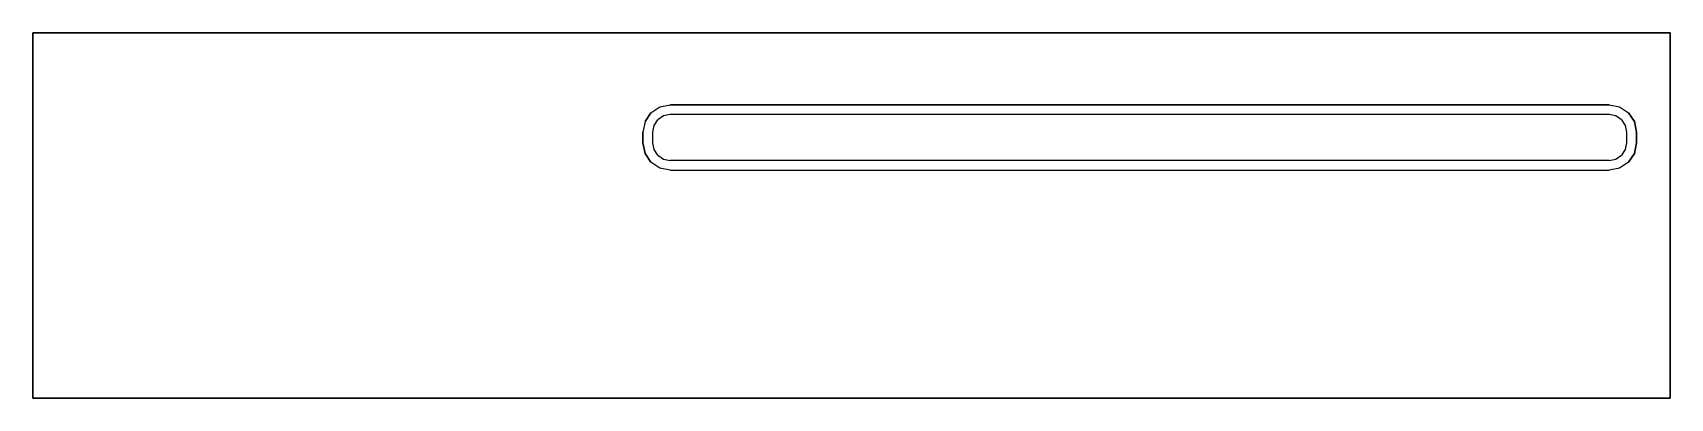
# Model space of a CAD drawing. Header units: inches. Extents: x 0 to 1500, y 0 to 335.
import ezdxf

# ---------------------------------------------------------------- set-up
doc = ezdxf.new("R2010")
doc.units = ezdxf.units.IN
doc.header["$MEASUREMENT"] = 0
doc.layers.add('Painel', color=5, linetype='Continuous')
doc.layers.add('Usinagem', color=2, linetype='Continuous')

msp = doc.modelspace()

# ---------------------------------------------------------------- linework, layer by layer
at = {"layer": 'Painel'}
for points, invisible_edges in [([(0, 300), (0, 335), (1500, 335), (1500, 300)], 8), ([(0, 300, 30), (0, 335, 30), (1500, 335, 30), (1500, 300, 30)], 8), ([(1500, 259, 13), (1500, 259, 17), (1500, 335, 17), (1500, 335, 13)], 15), ([(569.2, 250.2, 0), (568, 244, 0), (568, 300, 0), (569.2, 300, 0)], 15), ([(568, 300), (0, 300), (0, 0), (568, 0)], 9), ([(400, 300, 30), (0, 300, 30), (0, 0, 30), (400, 0, 30)], 9), ([(401.2, 240.1, 30), (400, 234, 30), (400, 300, 30), (401.2, 300, 30)], 15), ([(404.7, 245.3, 30), (401.2, 240.1, 30), (401.2, 300, 30), (404.7, 300, 30)], 15), ([(409.9, 248.8, 30), (404.7, 245.3, 30), (404.7, 300, 30), (409.9, 300, 30)], 15), ([(416, 250, 30), (409.9, 248.8, 30), (409.9, 300, 30), (416, 300, 30)], 15), ([(416, 250, 30), (416, 300, 30), (1500, 300, 30), (1500, 250, 30)], 11), ([(572.7, 255.3), (569.2, 250.1), (569.2, 300), (572.7, 300)], 15), ([(577.9, 258.8), (572.7, 255.3), (572.7, 300), (577.9, 300)], 15), ([(584, 260), (577.9, 258.8), (577.9, 300), (584, 300)], 15), ([(584, 260), (584, 300), (1500, 300), (1500, 260)], 11), ([(1450.1, 258.8), (1500, 258.8), (1500, 260), (1444, 260)], 13), ([(1455.3, 255.3), (1500, 255.3), (1500, 258.8), (1450.1, 258.8)], 13), ([(1458.8, 250.1), (1500, 250.1), (1500, 255.3), (1455.3, 255.3)], 13), ([(1500, 259, 13), (1500, 259, 17), (1500, 209, 17), (1500, 209, 13)], 15), ([(1500, 250, 30), (1500, 218, 30), (360.9, 218, 30), (360.9, 251.3, 30)], 14), ([(1460, 244), (1500, 244), (1500, 250.1), (1458.8, 250.1)], 13), ([(1460, 234), (1460, 244), (1500, 244), (1500, 234)], 11), ([(401.2, 0, 30), (400, 0, 30), (400, 234, 30), (401.2, 227.9, 30)], 14), ([(404.7, 0, 30), (401.2, 0, 30), (401.2, 227.9, 30), (404.7, 222.7, 30)], 14), ([(569.2, 0), (568, 0), (568, 234), (569.2, 227.9)], 14), ([(572.7, 0), (569.2, 0), (569.2, 227.9), (572.7, 222.7)], 14), ([(1455.3, 222.7), (1500, 222.7), (1500, 227.9), (1458.8, 227.9)], 13), ([(1458.8, 227.9), (1500, 227.9), (1500, 234), (1460, 234)], 13), ([(409.9, 0, 30), (404.7, 0, 30), (404.7, 222.7, 30), (409.9, 219.2, 30)], 14), ([(416, 0, 30), (409.9, 0, 30), (409.9, 219.2, 30), (416, 218, 30)], 14), ([(416, 218, 30), (416, 0, 30), (1500, 0, 30), (1500, 218, 30)], 9), ([(577.9, 0), (572.7, 0), (572.7, 222.7), (577.9, 219.2)], 14), ([(584, 0), (577.9, 0), (577.9, 219.2), (584, 218)], 14), ([(584, 218), (584, 0), (1500, 0), (1500, 218)], 9), ([(1444, 218), (1500, 218), (1500, 219.2), (1450.1, 219.2)], 13), ([(1450.1, 219.2), (1500, 219.2), (1500, 222.7), (1455.3, 222.7)], 13), ([(1500, 0, 13), (1500, 0, 17), (1500, 209, 17), (1500, 209, 13)], 15)]:
    msp.add_3dface(points, dxfattribs=dict(at, invisible_edges=invisible_edges))
for points in [[(0, 335), (0, 335, 30), (1500, 335, 30), (1500, 335)], [(0, 0), (0, 335), (0, 335, 30), (0, 0, 30)], [(1500, 0), (1500, 0, 30), (1500, 335, 30), (1500, 335)], [(0, 0), (0, 0, 30), (1500, 0, 30), (1500, 0)]]:
    msp.add_3dface(points, dxfattribs=at)
at = {"layer": 'Usinagem'}
for points, invisible_edges in [([(569.2, 250.1), (572.7, 255.3), (566.3, 261.7, 13), (560.9, 253.6, 13)], 10), ([(566.3, 216.3, 13), (560.9, 224.4, 13), (560.9, 253.6, 13), (566.3, 261.7, 13)], 10), ([(577.9, 258.8), (572.7, 255.3), (566.3, 261.7, 13), (574.4, 267.1, 13)], 10), ([(574.4, 210.9, 13), (566.3, 216.3, 13), (566.3, 261.7, 13), (574.4, 267.1, 13)], 10), ([(584, 260), (577.9, 258.8), (574.4, 267.1, 13), (584, 269, 13)], 10), ([(584, 209, 13), (574.4, 210.9, 13), (574.4, 267.1, 13), (584, 269, 13)], 10), ([(1444, 269, 13), (1444, 260, 0), (584, 260), (584, 269, 13)], 5), ([(584, 269, 13), (584, 209, 13), (1444, 209, 13), (1444, 269, 13)], 5), ([(1450.1, 258.8), (1444, 260), (1444, 269, 13), (1453.6, 267.1, 13)], 10), ([(1444, 269, 13), (1453.6, 267.1, 13), (1453.6, 210.9, 13), (1444, 209, 13)], 10), ([(1455.3, 255.3), (1450.1, 258.8), (1453.6, 267.1, 13), (1461.7, 261.7, 13)], 10), ([(1453.6, 210.9, 13), (1453.6, 267.1, 13), (1461.7, 261.7, 13), (1461.7, 216.3, 13)], 5), ([(1455.3, 255.3), (1458.8, 250.1), (1467.1, 253.6, 13), (1461.7, 261.7, 13)], 10), ([(1461.7, 261.7, 13), (1467.1, 253.6, 13), (1467.1, 224.4, 13), (1461.7, 216.3, 13)], 10), ([(568, 244), (569.2, 250.1), (560.9, 253.6, 13), (559, 244, 13)], 10), ([(559, 244, 13), (560.9, 244, 13), (560.9, 253.6, 13), (559, 244, 13)], 3), ([(560.9, 244, 13), (560.9, 234, 13), (559, 234, 13), (559, 244, 13)], 11), ([(559, 244, 13), (559, 234, 13), (568, 234), (568, 244, 0)], 10), ([(1458.8, 250.1), (1460, 244), (1469, 244, 13), (1467.1, 253.6, 13)], 10), ([(1469, 234, 13), (1469, 244, 13), (1460, 244), (1460, 234)], 10), ([(1469, 244, 13), (1467.1, 244, 13), (1467.1, 253.6, 13)], 3), ([(1467.1, 234, 13), (1467.1, 244, 13), (1469, 244, 13), (1469, 234, 13)], 11), ([(569.2, 227.9), (568, 234), (559, 234, 13), (560.9, 224.4, 13)], 10), ([(560.9, 224.4, 13), (559, 234, 13), (560.9, 234, 13)], 14), ([(572.7, 222.7), (569.2, 227.9), (560.9, 224.4, 13), (566.3, 216.3, 13)], 10), ([(1458.8, 227.9), (1455.3, 222.7), (1461.7, 216.3, 13), (1467.1, 224.4, 13)], 10), ([(1460, 234), (1458.8, 227.9), (1467.1, 224.4, 13), (1469, 234, 13)], 10), ([(1467.1, 224.4, 13), (1467.1, 234, 13), (1469, 234, 13), (1467.1, 224.4, 13)], 3), ([(572.7, 222.7), (577.9, 219.2), (574.4, 210.9, 13), (566.3, 216.3, 13)], 10), ([(577.9, 219.2), (584, 218), (584, 209, 13), (574.4, 210.9, 13)], 10), ([(584, 218), (584, 209, 13), (1444, 209, 13), (1444, 218)], 5), ([(1444, 218), (1450.1, 219.2), (1453.6, 210.9, 13), (1444, 209, 13)], 10), ([(1450.1, 219.2), (1455.3, 222.7), (1461.7, 216.3, 13), (1453.6, 210.9, 13)], 10)]:
    msp.add_3dface(points, dxfattribs=dict(at, invisible_edges=invisible_edges))

doc.saveas('drawing.dxf')
